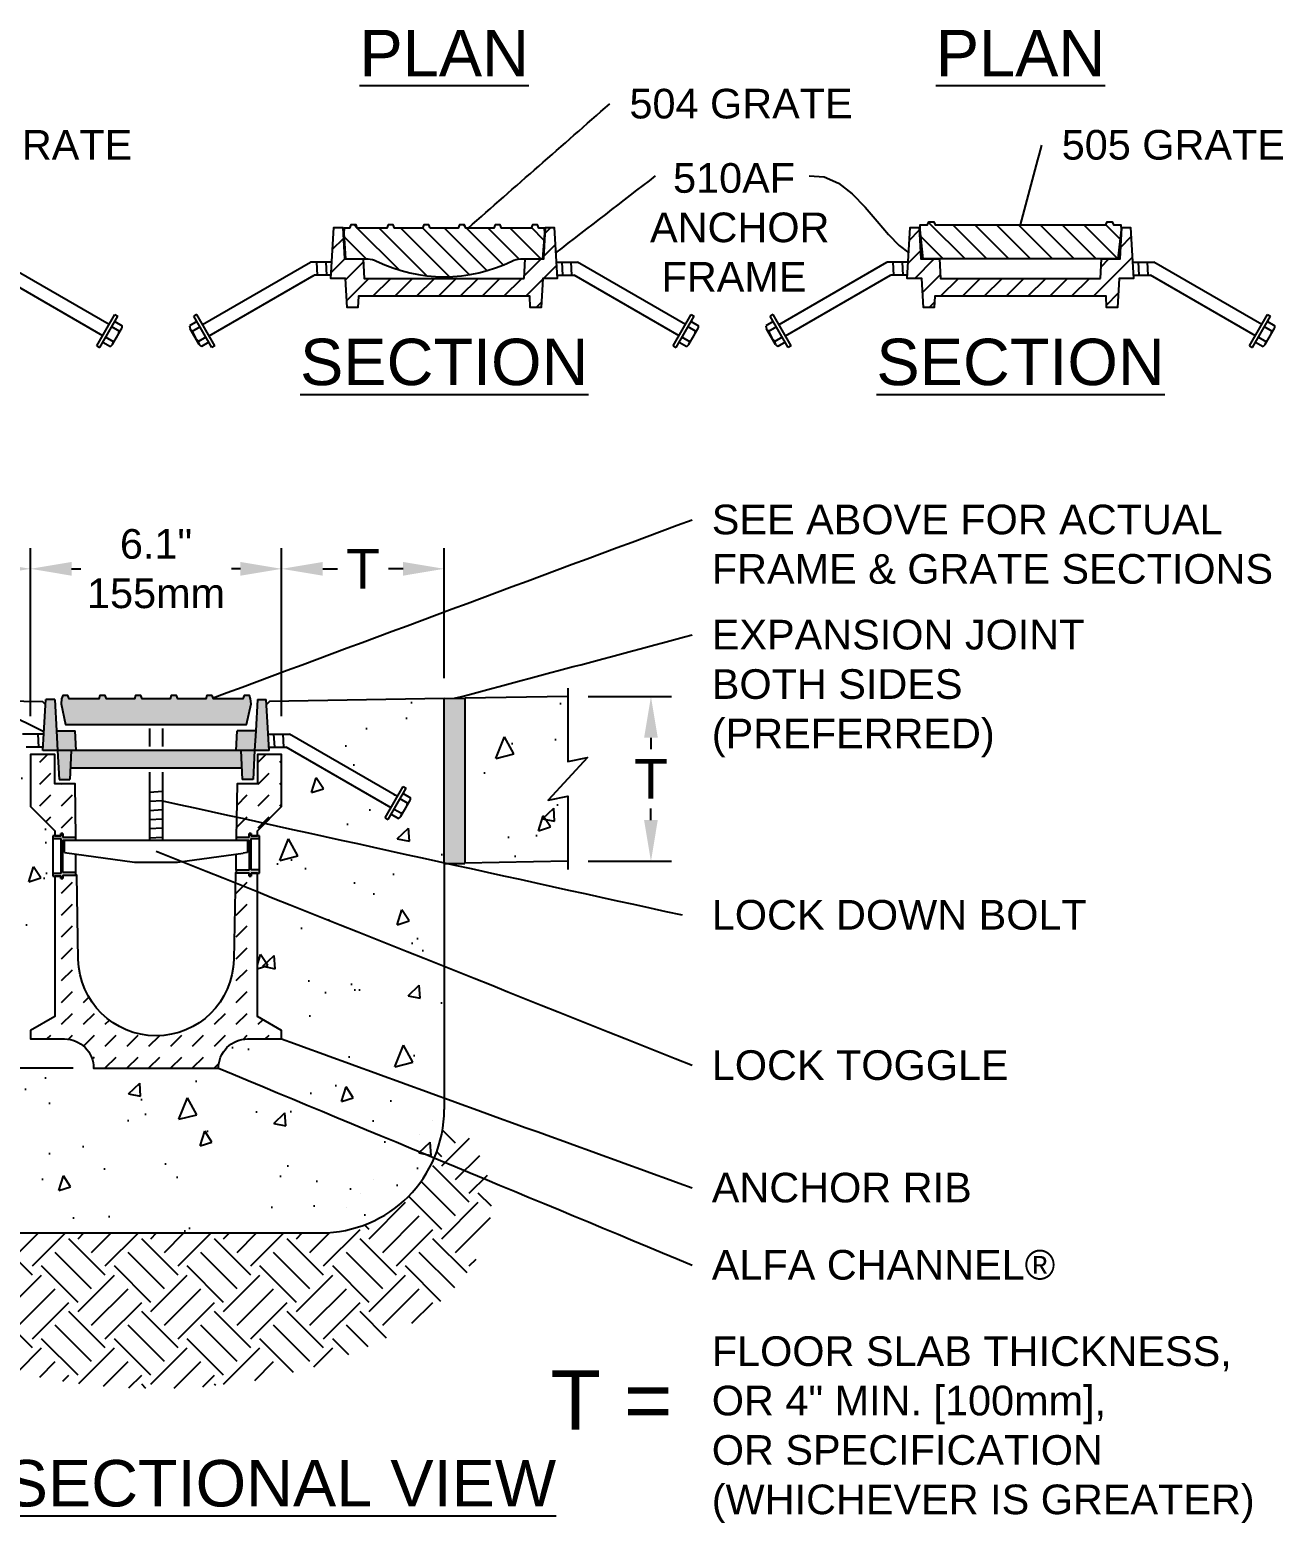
# Model space of a CAD drawing. Extents: x 0.5 to 55.1, y 3.8 to 77.5.
# Drawn here: x 24.68 to 55.13, y 3.8 to 40.06 of the extents above; entities that cross this region are included whole.
import ezdxf
from ezdxf.enums import TextEntityAlignment as Align

# ---------------------------------------------------------------- set-up
doc = ezdxf.new("R2010")
doc.units = 0
doc.header["$LTSCALE"] = 0.5
doc.header["$MEASUREMENT"] = 0
doc.layers.get('DEFPOINTS').update_dxf_attribs({"linetype": 'CONTINUOUS'})
for name, color, linetype in [('DIMENSION', 1, 'CONTINUOUS'), ('EARTH', 7, 'CONTINUOUS'), ('HATCH', 7, 'CONTINUOUS'), ('RED', 1, 'CONTINUOUS'), ('RED_SOLID', 1, 'CONTINUOUS'), ('TEXT', 7, 'CONTINUOUS'), ('VISIBLE', 7, 'CONTINUOUS'), ('VISIBLE_NARROW', 7, 'CONTINUOUS')]:
    doc.layers.add(name, color=color, linetype=linetype)
doc.styles.add('ARIAL', font='ARIAL.TTF')
doc.styles.add('ARIALDIMENSION', font='ARIAL.TTF')
doc.dimstyles.get("Standard").update_dxf_attribs({"dimscale": 8, "dimtxt": 0.09, "dimasz": 0.125, "dimexe": 0.0625, "dimexo": 0.0625, "dimgap": 0.06, "dimtad": 0, "dimtih": 1, "dimtoh": 1, "dimdec": 1, "dimtxsty": 'ARIALDIMENSION', "dimcen": 0, "dimazin": 3, "dimtfac": 1, "dimtdec": 3, "dimtofl": 0, "dimtmove": 0, "dimatfit": 3, "dimtolj": 1, "dimtzin": 0})
doc.dimstyles.new('T', dxfattribs={"dimscale": 8, "dimtxt": 0.12, "dimasz": 0.125, "dimexe": 0.0625, "dimexo": 0.0625, "dimgap": 0.03, "dimtad": 0, "dimtih": 1, "dimtoh": 1, "dimdec": 3, "dimtxsty": 'ARIALDIMENSION', "dimcen": 0, "dimazin": 3, "dimtfac": 1, "dimtdec": 3, "dimtofl": 0, "dimtmove": 0, "dimatfit": 3, "dimtolj": 1, "dimtzin": 0})
pattern_1 = [(45, (-4.15, -5.7), (-0.265165, 0.265165), [])]

# ---------------------------------------------------------------- blocks, each defined once
blk = doc.blocks.new('VIEW')
at = {"layer": 'TEXT', "style": 'ARIAL'}
for tag, height, p in [('VIEW_NAME', 0.188, (0, 0)), ('SCALE', 0.12, (0, -0.25))]:
    blk.add_attdef(tag, text='', height=height, dxfattribs=at).set_placement(p, align=Align.MIDDLE_CENTER)
blk = doc.blocks.new('*D3')
at = {"layer": 'DEFPOINTS', "color": 0}
for p in [(37.75, 23.869), (37.75, 19.869), (39.772, 19.869)]:
    blk.add_point(p, dxfattribs=at)
at = {"layer": 'DIMENSION', "color": 0}
for p, q in [((38.25, 23.869), (40.272, 23.869)), ((39.772, 22.869), (39.772, 22.589)), ((39.772, 20.869), (39.772, 21.149)), ((38.25, 19.869), (40.272, 19.869))]:
    blk.add_line(p, q, dxfattribs=at)
for points in [[(39.605, 22.869), (39.938, 22.869), (39.772, 23.869)], [(39.605, 20.869), (39.938, 20.869), (39.772, 19.869)]]:
    blk.add_solid(points, dxfattribs=at)
at = {"layer": 'DIMENSION', "color": 0, "insert": (39.772, 21.869), "char_height": 0.96, "attachment_point": 5, "style": 'ARIALDIMENSION'}
blk.add_mtext('\\A1;T', dxfattribs=at)
blk = doc.blocks.new('*D4')
at = {"layer": 'DEFPOINTS', "color": 0}
for p in [(26.234, 14.844), (18.9, 10.844), (23.75, 10.844)]:
    blk.add_point(p, dxfattribs=at)
at = {"layer": 'DIMENSION', "color": 0}
for p, q in [((25.734, 14.844), (18.4, 14.844)), ((18.9, 13.844), (18.9, 13.564)), ((18.9, 11.844), (18.9, 12.124)), ((23.25, 10.844), (18.4, 10.844))]:
    blk.add_line(p, q, dxfattribs=at)
for points in [[(18.733, 13.844), (19.067, 13.844), (18.9, 14.844)], [(18.733, 11.844), (19.067, 11.844), (18.9, 10.844)]]:
    blk.add_solid(points, dxfattribs=at)
at = {"layer": 'DIMENSION', "color": 0, "insert": (18.9, 12.844), "char_height": 0.96, "attachment_point": 5, "style": 'ARIALDIMENSION'}
blk.add_mtext('\\A1;T', dxfattribs=at)
blk = doc.blocks.new('*D6')
at = {"layer": 'DEFPOINTS', "color": 0}
for p in [(30.801, 26.971), (24.699, 22.891), (30.801, 22.891)]:
    blk.add_point(p, dxfattribs=at)
at = {"layer": 'DIMENSION', "color": 0}
for p, q in [((24.699, 23.391), (24.699, 27.471)), ((30.801, 23.391), (30.801, 27.471)), ((25.699, 26.971), (25.92, 26.971)), ((29.801, 26.971), (29.58, 26.971))]:
    blk.add_line(p, q, dxfattribs=at)
for points in [[(25.699, 27.137), (25.699, 26.804), (24.699, 26.971)], [(29.801, 27.137), (29.801, 26.804), (30.801, 26.971)]]:
    blk.add_solid(points, dxfattribs=at)
at = {"layer": 'DIMENSION', "color": 0, "insert": (27.75, 26.971), "char_height": 0.72, "attachment_point": 5, "style": 'ARIALDIMENSION'}
blk.add_mtext('\\A1;6.1"\\P155mm', dxfattribs=at)
blk = doc.blocks.new('*D7')
at = {"layer": 'DEFPOINTS', "color": 0}
for p in [(20.75, 26.971), (24.699, 22.891), (20.75, 17.395)]:
    blk.add_point(p, dxfattribs=at)
at = {"layer": 'DIMENSION', "color": 0}
for p, q in [((20.75, 17.895), (20.75, 27.471)), ((24.699, 23.391), (24.699, 27.471)), ((21.75, 26.971), (22.104, 26.971)), ((23.699, 26.971), (23.345, 26.971))]:
    blk.add_line(p, q, dxfattribs=at)
for points in [[(21.75, 27.137), (21.75, 26.804), (20.75, 26.971)], [(23.699, 27.137), (23.699, 26.804), (24.699, 26.971)]]:
    blk.add_solid(points, dxfattribs=at)
at = {"layer": 'DIMENSION', "color": 0, "insert": (22.724, 26.971), "char_height": 0.96, "attachment_point": 5, "style": 'ARIALDIMENSION'}
blk.add_mtext('\\A1;T', dxfattribs=at)
blk = doc.blocks.new('*D8')
at = {"layer": 'DEFPOINTS', "color": 0}
for p in [(34.75, 26.971), (34.75, 23.817), (30.801, 22.891)]:
    blk.add_point(p, dxfattribs=at)
at = {"layer": 'DIMENSION', "color": 0}
for p, q in [((30.801, 23.391), (30.801, 27.471)), ((34.75, 24.317), (34.75, 27.471)), ((31.801, 26.971), (32.155, 26.971)), ((33.75, 26.971), (33.396, 26.971))]:
    blk.add_line(p, q, dxfattribs=at)
for points in [[(31.801, 27.137), (31.801, 26.804), (30.801, 26.971)], [(33.75, 27.137), (33.75, 26.804), (34.75, 26.971)]]:
    blk.add_solid(points, dxfattribs=at)
at = {"layer": 'DIMENSION', "color": 0, "insert": (32.776, 26.971), "char_height": 0.96, "attachment_point": 5, "style": 'ARIALDIMENSION'}
blk.add_mtext('\\A1;T', dxfattribs=at)

msp = doc.modelspace()

# ---------------------------------------------------------------- hatches: boundary and pattern name
at = {"layer": 'EARTH'}
h = msp.add_hatch(dxfattribs=at)
h.set_pattern_fill('EARTH', color=256, scale=5, angle=45, style=0)
h.set_pattern_definition([(45, (0, 1.2), (1e-16, 1.767767), [1.25, -1.25]), (45, (-0.3315, 1.5315), (1e-16, 1.767767), [1.25, -1.25]), (45, (-0.6629, 1.8629), (1e-16, 1.767767), [1.25, -1.25]), (135, (-0.6629, 2.0839), (-1.767767, 2e-16), [1.25, -1.25]), (135, (-0.3315, 2.4153), (-1.767767, 2e-16), [1.25, -1.25]), (135, (0, 2.7468), (-1.767767, 2e-16), [1.25, -1.25])])
edge = h.paths.add_edge_path()
edge.add_ellipse((27.75, 11.5497), major_axis=(-8.1462, 0), ratio=0.5506412, start_angle=-18.147, end_angle=198.147)
edge.add_arc((31.75, 13.844), 3, -90, 0, ccw=False)
edge.add_line((31.75, 10.844), (23.75, 10.844))
edge.add_arc((23.75, 13.844), 3, 180, 270, ccw=False)
at = {"layer": 'HATCH'}
h = msp.add_hatch(dxfattribs=at)
h.set_pattern_fill('ANSI31', color=256, scale=3, style=0)
h.set_pattern_definition(pattern_1)
h.paths.add_polyline_path([(32.8038, 34.0228), (32.779, 34.4953), (32.3262, 34.4953), (32.286, 35.263), (32.0695, 35.263), (31.9963, 34.0228), (32.351, 34.0228), (32.3911, 33.3142), (32.655, 33.3142), (32.6669, 33.5898), (36.8264, 33.5898), (36.8383, 33.3142), (37.1022, 33.3142), (37.1423, 34.0228), (37.497, 34.0228), (37.4238, 35.263), (37.2073, 35.263), (37.1671, 34.4953), (36.7143, 34.4953), (36.6895, 34.0228)])
h = msp.add_hatch(dxfattribs=at)
h.set_pattern_fill('ANSI31', color=256, scale=3, angle=90, style=0)
h.paths.add_polyline_path([(37.1909, 35.1252), (37.1827, 35.2433), (37.0482, 35.2433), (37.0177, 35.3221), (36.8917, 35.3221), (36.8612, 35.2433), (36.1427, 35.2433), (36.1122, 35.3221), (35.9862, 35.3221), (35.9557, 35.2433), (35.2766, 35.2433), (35.2461, 35.3221), (35.1201, 35.3221), (35.0896, 35.2433), (34.4104, 35.2433), (34.3799, 35.3221), (34.2539, 35.3221), (34.2234, 35.2433), (33.5443, 35.2433), (33.5138, 35.3221), (33.3878, 35.3221), (33.3573, 35.2433), (32.6388, 35.2433), (32.6083, 35.3221), (32.4823, 35.3221), (32.4518, 35.2433), (32.3167, 35.2433), (32.3085, 35.1252), (32.3525, 34.4953), (32.779, 34.4953), (32.8991, 34.4953, -0.1156909), (33.1091, 34.446, 0.2335488), (36.3959, 34.446, -0.1186815), (36.6005, 34.4953), (37.1469, 34.4953)])
h = msp.add_hatch(dxfattribs=at)
h.set_pattern_fill('ANSI31', color=256, scale=3, style=0)
h.set_pattern_definition(pattern_1)
h.paths.add_polyline_path([(50.8264, 33.5898), (50.8383, 33.3142), (51.1022, 33.3142), (51.1423, 34.0228), (51.497, 34.0228), (51.4238, 35.263), (51.2073, 35.263), (51.1671, 34.4953), (50.7143, 34.4953), (50.6895, 34.0228), (46.8038, 34.0228), (46.779, 34.4953), (46.3262, 34.4953), (46.286, 35.263), (46.0695, 35.263), (45.9963, 34.0228), (46.351, 34.0228), (46.3911, 33.3142), (46.655, 33.3142), (46.6669, 33.5898)])
h = msp.add_hatch(dxfattribs=at)
h.set_pattern_fill('ANSI31', color=256, scale=3, angle=90, style=0)
h.set_pattern_definition([(135, (-4.15, -5.7), (-0.265165, -0.265165), [])])
h.paths.add_polyline_path([(51.1165, 34.4953), (51.1909, 35.2039), (51.1848, 35.3221), (51.0089, 35.3221), (50.9783, 35.4008), (50.8524, 35.4008), (50.8218, 35.3221), (46.6781, 35.3221), (46.6476, 35.4008), (46.5216, 35.4008), (46.4911, 35.3221), (46.3152, 35.3221), (46.309, 35.2039), (46.3835, 34.4953)])
h = msp.add_hatch(dxfattribs=at)
h.set_pattern_fill('AR-CONC', color=256, scale=0.5, angle=22.5, style=0)
h.paths.add_polyline_path([(34.75, 19.8169), (34.75, 23.8255), (30.5061, 23.7515), (30.4343, 23.6797), (30.4772, 22.9531), (30.9913, 22.9531), (33.614, 21.4389), (33.7546, 21.6824), (33.8265, 21.6409), (33.7522, 21.5121), (33.932, 21.4083, -0.15152), (33.9153, 21.3346), (33.6987, 20.9594, -0.15152), (33.6432, 20.9082), (33.4634, 21.012), (33.389, 20.8832), (33.3171, 20.9247), (33.4578, 21.1682), (30.9075, 22.6406), (30.4956, 22.6406), (30.5003, 22.5606), (30.5003, 22.4592), (30.8012, 22.4592), (30.8012, 21.1994), (30.2106, 20.6088), (30.2106, 20.4838), (30.2606, 20.4838), (30.2606, 20.4213), (30.2606, 19.6575), (30.2606, 19.5777), (30.2106, 19.5777), (30.2106, 16.0964), (30.8012, 15.7554), (30.8012, 15.5527), (29.9744, 15.5527, 0.4142188), (29.2657, 14.844), (26.2343, 14.844, 0.4142188), (25.5256, 15.5527), (24.6988, 15.5527), (24.6988, 15.7554), (25.2894, 16.0964), (25.2894, 19.5088), (25.2394, 19.5088), (25.2394, 19.5713), (25.2394, 20.4213), (25.2394, 20.4838), (25.2894, 20.4838), (25.2894, 20.6088), (24.6988, 21.1994), (24.6988, 22.4592), (24.9997, 22.4592), (24.9997, 22.5606), (25.0044, 22.6406), (24.5925, 22.6406), (22.0422, 21.1682), (22.1829, 20.9247), (22.111, 20.8832), (22.0366, 21.012), (21.8568, 20.9082, -0.15152), (21.8013, 20.9594), (21.5847, 21.3346, -0.15152), (21.568, 21.4083), (21.7478, 21.5121), (21.6735, 21.6409), (21.7454, 21.6824), (21.886, 21.4389), (24.5087, 22.9531), (25.0228, 22.9531), (25.0657, 23.6797), (24.9939, 23.7515), (17.7412, 23.878), (17.7412, 22.2887), (18.2188, 22.3858), (17.2637, 21.3528), (17.7412, 21.4499), (17.7412, 19.878), (17.9034, 19.8808), (18.0556, 19.8749), (18.1978, 19.8623), (18.3299, 19.845), (18.4518, 19.8249), (18.5637, 19.8042), (18.6654, 19.7847), (18.7569, 19.7686), (18.8384, 19.7572), (18.9108, 19.7499), (18.9754, 19.7455), (19.0332, 19.7429), (19.0856, 19.7407), (19.1335, 19.7378), (19.1783, 19.733), (19.221, 19.7251), (19.2628, 19.7133), (19.3041, 19.6979), (19.3455, 19.6797), (19.3874, 19.6595), (19.4301, 19.638), (19.4741, 19.616), (19.5199, 19.5942), (19.5678, 19.5735), (19.6183, 19.5543), (19.6709, 19.5359), (19.7252, 19.5174), (19.7808, 19.498), (19.8373, 19.4767), (19.8942, 19.4526), (19.951, 19.4248), (20.0073, 19.3924), (20.0628, 19.3543), (20.1174, 19.3095), (20.1711, 19.2565), (20.2239, 19.194), (20.2758, 19.1207), (20.3269, 19.0353), (20.3771, 18.9366), (20.4264, 18.8231), (20.4749, 18.6939), (20.522, 18.5494), (20.5673, 18.3901), (20.6104, 18.2167), (20.6506, 18.0299), (20.6877, 17.8303), (20.7209, 17.6185), (20.75, 17.3953), (20.75, 13.844, 0.4142136), (23.75, 10.844), (31.75, 10.844, 0.4142136), (34.75, 13.844)])
h = msp.add_hatch(dxfattribs=at)
h.set_pattern_fill('AR-CONC', color=256, scale=0.5, angle=22.5, style=0)
h.set_pattern_definition([(72.5, (0, 1.2), (3.43338, 1.08254), [0.375, -4.125]), (17.5, (0, 1.2), (-2.0802, 3.2092), [0.3, -3.3]), (122.951, (0.286, 1.2902), (1.35318, 4.29173), [0.3187, -3.5057]), (68.684, (-0.3827, 2.124), (5.2467, 1.2775), [0.5625, -6.1875]), (119.136, (0.0545, 2.2303), (2.4537, 6.28824), [0.47805, -5.25856]), (13.684, (-0.3827, 2.124), (2.4537, 6.28824), [0.45, -4.95]), (43.5, (0.175, 2.0843), (3.52773, -0.71772), [0.375, -4.125]), (348.5, (0.175, 2.0843), (-0.26354, 3.81532), [0.3, -3.3]), (93.951, (0.469, 2.0244), (3.2642, 3.0976), [0.3187, -3.5057]), (60, (0, 1.2), (-0.580794, 1.561036), [0, -3.26, 0, -3.35, 0, -3.3125]), (30, (0, 1.2), (0.46055, 2.325306), [0, -1.91, 0, -3.185, 0, -1.2625]), (350, (-1.0301, 0.7733), (2.509095, 0.917235), [0, -1.25, 0, -3.9, 0, -5.175]), (340, (-1.492, 0.582), (2.50243, 1.5783), [0, -1.625, 0, -2.59, 0, -3.675])])
h.paths.add_polyline_path([(37.2724, 21.3528), (38.2276, 22.3858), (37.75, 22.2887), (37.75, 23.8693), (35.25, 23.8257), (35.25, 19.8257), (37.75, 19.8693), (37.75, 21.4499)])
h = msp.add_hatch(dxfattribs=at)
h.set_pattern_fill('DASH', color=256, scale=3, angle=45, style=0)
h.paths.add_polyline_path([(30.2106, 19.5777), (30.0606, 19.5777), (30.0606, 19.504), (30.0106, 19.504), (30.0106, 19.5871), (29.6981, 19.5871), (29.6784, 19.5871), (29.6394, 17.4861, -0.9816313), (25.8606, 17.4861), (25.8226, 19.5322), (25.8019, 19.5322), (25.4894, 19.5322), (25.4894, 19.4463), (25.4394, 19.4463), (25.4394, 19.5088), (25.2894, 19.5088), (25.2894, 16.0964), (24.6988, 15.7554), (24.6988, 15.5527), (25.5256, 15.5527, -0.4142188), (26.2343, 14.844), (29.2657, 14.844, -0.4142188), (29.9744, 15.5527), (30.8012, 15.5527), (30.8012, 15.7554), (30.2106, 16.0964)])
h.paths.add_polyline_path([(30.8012, 21.1994), (30.8012, 22.4592), (30.2106, 22.4592), (30.2106, 21.7506), (29.7185, 21.7506), (29.6943, 20.4463), (30.0106, 20.4463), (30.0106, 20.5463), (30.0606, 20.5463), (30.0606, 20.4838), (30.2106, 20.4838), (30.2106, 20.6088)])
h.paths.add_polyline_path([(25.7815, 21.7506), (25.2894, 21.7506), (25.2894, 22.4592), (24.6988, 22.4592), (24.6988, 21.1994), (25.2894, 20.6088), (25.2894, 20.4838), (25.4394, 20.4838), (25.4394, 20.5463), (25.4894, 20.5463), (25.4894, 20.4463), (25.8057, 20.4463)])
at = {"layer": 'RED_SOLID'}
h = msp.add_hatch(color=256, dxfattribs=at)
h.paths.add_polyline_path([(25.3296, 23.0331), (25.2893, 23.8008), (25.0728, 23.8008), (24.9997, 22.5606), (25.3543, 22.5606)])
h.paths.add_polyline_path([(25.3543, 22.5606), (25.8071, 22.5606), (25.7824, 23.0331), (25.3296, 23.0331)])
h.paths.add_polyline_path([(25.3945, 21.852), (25.6583, 21.852), (25.689, 22.5606), (25.3543, 22.5606)])
h.paths.add_polyline_path([(25.689, 22.5606), (25.6703, 22.1276), (29.8297, 22.1276), (29.811, 22.5606)])
h.paths.add_polyline_path([(30.1457, 22.5606), (29.811, 22.5606), (29.8417, 21.852), (30.1055, 21.852)])
h.paths.add_polyline_path([(29.6929, 22.5606), (30.1457, 22.5606), (30.1704, 23.0331), (29.7176, 23.0331)])
h.paths.add_polyline_path([(30.4272, 23.8008), (30.2107, 23.8008), (30.1704, 23.0331), (30.1457, 22.5606), (30.5003, 22.5606)])
for points in [[(28.2769, 23.8124), (28.2464, 23.8911), (28.1204, 23.8911), (28.0899, 23.8124), (27.4107, 23.8124), (27.3802, 23.8911), (27.2542, 23.8911), (27.2237, 23.8124), (26.5446, 23.8124), (26.5141, 23.8911), (26.3881, 23.8911), (26.3576, 23.8124), (25.6391, 23.8124), (25.6086, 23.8911), (25.4826, 23.8911), (25.4521, 23.8124), (25.4438, 23.6942), (25.5504, 23.1893), (29.9502, 23.1893), (30.0568, 23.6942), (30.0485, 23.8124), (30.018, 23.8911), (29.892, 23.8911), (29.8615, 23.8124), (29.143, 23.8124), (29.1125, 23.8911), (28.9865, 23.8911), (28.956, 23.8124)], [(35.25, 23.8257), (34.75, 23.8255), (34.75, 19.8169), (35.25, 19.8169)]]:
    msp.add_hatch(color=256, dxfattribs=at).paths.add_polyline_path(points)
at = {"layer": 'VISIBLE'}
for points in [[(25.8019, 20.4463), (25.4894, 20.4463), (25.4894, 20.5463), (25.4394, 20.5463), (25.4394, 20.4838), (25.2894, 20.4838), (25.2394, 20.4838), (25.2394, 20.4213), (25.4394, 20.4213), (25.4394, 19.5713), (25.2394, 19.5713), (25.2394, 19.5088), (25.4394, 19.5088), (25.4394, 19.4463), (25.4894, 19.4463), (25.4894, 19.5322), (25.8019, 19.5322), (25.8019, 19.5948), (25.4894, 19.5948), (25.4894, 20.3838), (25.8019, 20.3838)], [(30.2606, 20.4838), (30.0606, 20.4838), (30.0606, 20.5463), (30.0106, 20.5463), (30.0106, 20.4463), (29.6981, 20.4463), (29.6981, 20.3838), (30.0106, 20.3838), (30.0106, 19.6497), (29.6981, 19.6497), (29.6981, 19.5871), (30.0106, 19.5871), (30.0106, 19.504), (30.0606, 19.504), (30.0606, 19.5777), (30.2606, 19.5777), (30.2606, 19.6575), (30.0606, 19.6575), (30.0606, 20.4213), (30.2606, 20.4213)]]:
    msp.add_hatch(color=256, dxfattribs=at).paths.add_polyline_path(points)

# ---------------------------------------------------------------- linework, layer by layer
at = {"layer": 'DIMENSION'}
msp.add_line((25.0657, 23.6797), (24.9939, 23.7515), dxfattribs=at)
msp.add_lwpolyline([(43.615, 36.513), (43.9814, 36.4924), (44.3304, 36.3335), (44.6616, 36.0749), (44.9748, 35.7555), (45.2695, 35.4138), (45.5454, 35.0887), (45.8022, 34.8189), (46.0396, 34.6429)], dxfattribs=at)
at = {"layer": 'HATCH'}
msp.add_lwpolyline([(37.75, 24.0693), (37.75, 22.2887), (38.2276, 22.3858), (37.2724, 21.3528), (37.75, 21.4499), (37.75, 19.6693)], dxfattribs=at)
at = {"layer": 'RED'}
for p, q in [((24.9997, 22.5606), (25.0728, 23.8008)), ((25.2893, 23.8008), (25.0728, 23.8008)), ((25.2893, 23.8008), (25.3296, 23.0331)), ((30.2107, 23.8008), (30.1704, 23.0331)), ((30.2107, 23.8008), (30.4272, 23.8008)), ((30.5003, 22.5606), (30.4272, 23.8008)), ((34.75, 23.8255), (35.25, 23.8257)), ((34.75, 19.8169), (34.75, 23.8152)), ((35.25, 23.8257), (35.25, 19.8169)), ((25.0228, 22.9531), (24.5087, 22.9531)), ((24.8759, 22.9531), (24.8933, 22.6406)), ((25.3296, 23.0331), (25.3543, 22.5606)), ((25.3296, 23.0331), (25.7824, 23.0331)), ((25.8071, 22.5606), (25.7824, 23.0331)), ((29.6929, 22.5606), (29.7176, 23.0331)), ((30.1704, 23.0331), (29.7176, 23.0331)), ((30.1704, 23.0331), (30.1457, 22.5606)), ((30.4772, 22.9531), (30.9913, 22.9531)), ((30.6067, 22.9531), (30.6241, 22.6406)), ((30.8289, 22.9531), (30.8464, 22.6406)), ((33.614, 21.4389), (30.9913, 22.9531)), ((25.0044, 22.6406), (24.5925, 22.6406)), ((30.5003, 22.5606), (24.9997, 22.5606)), ((25.3543, 22.5606), (25.3945, 21.852)), ((25.689, 22.5606), (25.6583, 21.852)), ((29.811, 22.5606), (29.8417, 21.852)), ((30.1457, 22.5606), (30.1055, 21.852)), ((30.4956, 22.6406), (30.9075, 22.6406)), ((33.4578, 21.1682), (30.9075, 22.6406)), ((29.8297, 22.1276), (25.6769, 22.1276)), ((25.3945, 21.852), (25.6583, 21.852)), ((30.1055, 21.852), (29.8417, 21.852)), ((33.3171, 20.9247), (33.7546, 21.6824)), ((33.389, 20.8832), (33.8265, 21.6409)), ((33.7522, 21.5121), (33.932, 21.4083)), ((33.7546, 21.6824), (33.8265, 21.6409)), ((33.5355, 21.1369), (33.7153, 21.0331)), ((33.8598, 21.2834), (33.68, 21.3872)), ((33.6987, 20.9594), (33.9153, 21.3346)), ((33.3171, 20.9247), (33.389, 20.8832)), ((33.4634, 21.012), (33.6432, 20.9082)), ((34.75, 19.8169), (35.25, 19.8169))]:
    msp.add_line(p, q, dxfattribs=at)
msp.add_lwpolyline([(29.1125, 23.8911), (28.9865, 23.8911), (28.956, 23.8124), (28.2769, 23.8124), (28.2464, 23.8911), (28.1204, 23.8911), (28.0899, 23.8124), (27.4107, 23.8124), (27.3802, 23.8911), (27.2542, 23.8911), (27.2237, 23.8124), (26.5446, 23.8124), (26.5141, 23.8911), (26.3881, 23.8911), (26.3576, 23.8124), (25.6391, 23.8124), (25.6086, 23.8911), (25.4826, 23.8911), (25.4521, 23.8124), (25.4521, 23.8124), (25.4438, 23.6942), (25.5504, 23.1893), (29.9502, 23.1893), (30.0568, 23.6942), (30.0485, 23.8124), (30.0485, 23.8124), (30.018, 23.8911), (29.892, 23.8911), (29.8615, 23.8124), (29.143, 23.8124)], close=True, dxfattribs=at)
for centre, radius, start, end in [((33.8049, 21.3984), 0.1275, 295.53632, 4.46368), ((33.5883, 21.0232), 0.1275, 295.53632, 4.46368), ((33.3932, 21.3859), 0.4778, 312.3965, 347.6035)]:
    msp.add_arc(centre, radius, start, end, dxfattribs=at)
at = {"layer": 'VISIBLE'}
for p, q in [((37.75, 23.8693), (35.25, 23.8257)), ((25.4394, 20.4838), (25.2394, 20.4838)), ((25.2394, 20.4838), (25.2394, 20.4213)), ((25.2394, 20.4213), (25.4394, 20.4213)), ((25.2394, 20.4213), (25.2394, 19.5713)), ((25.2894, 20.4838), (25.4394, 20.4838)), ((25.4394, 20.5463), (25.4894, 20.5463)), ((25.4894, 20.5463), (25.4394, 20.5463)), ((25.4394, 20.4838), (25.4394, 20.5463)), ((25.4394, 20.5463), (25.4394, 20.4838)), ((25.4394, 20.4213), (25.4394, 19.5713)), ((25.4894, 20.5463), (25.4894, 20.4463)), ((25.4894, 20.4463), (25.4894, 20.5463)), ((25.8019, 20.4463), (25.4894, 20.4463)), ((25.4894, 19.5948), (25.4894, 20.3838)), ((25.4894, 20.3838), (25.8019, 20.3838)), ((25.8019, 20.3838), (25.8019, 20.4463)), ((30.0106, 20.4463), (29.6981, 20.4463)), ((29.6981, 20.4463), (29.6981, 20.3838)), ((29.6981, 20.3838), (30.0106, 20.3838)), ((30.0106, 20.5463), (30.0606, 20.5463)), ((30.0606, 20.5463), (30.0106, 20.5463)), ((30.0106, 20.4463), (30.0106, 20.5463)), ((30.0106, 20.5463), (30.0106, 20.4463)), ((30.0106, 20.3838), (30.0106, 19.6497)), ((30.0606, 20.5463), (30.0606, 20.4838)), ((30.0606, 20.4838), (30.0606, 20.5463)), ((30.0606, 20.4838), (30.2106, 20.4838)), ((30.2606, 20.4838), (30.0606, 20.4838)), ((30.0606, 19.6575), (30.0606, 20.4213)), ((30.0606, 20.4213), (30.2606, 20.4213)), ((30.2606, 20.4213), (30.2606, 20.4838)), ((30.2606, 19.6575), (30.2606, 20.4213)), ((25.8019, 19.5948), (25.8019, 20.0446)), ((29.6981, 19.6497), (29.6981, 20.0446)), ((25.8019, 19.5948), (25.4894, 19.5948)), ((25.8019, 19.5322), (25.8019, 19.5948)), ((30.0106, 19.6497), (29.6981, 19.6497)), ((29.6981, 19.6497), (29.6981, 19.5871)), ((29.6981, 19.5871), (30.0106, 19.5871)), ((30.0106, 19.504), (30.0106, 19.5871)), ((30.0106, 19.5871), (30.0106, 19.504)), ((30.2606, 19.6575), (30.0606, 19.6575)), ((30.2606, 19.5777), (30.2606, 19.6575)), ((34.75, 19.8169), (34.75, 13.844)), ((37.75, 19.8693), (35.25, 19.8257)), ((25.4394, 19.5713), (25.2394, 19.5713)), ((25.2394, 19.5713), (25.2394, 19.5088)), ((25.2394, 19.5088), (25.4394, 19.5088)), ((25.4394, 19.5088), (25.2894, 19.5088)), ((25.4394, 19.4463), (25.4394, 19.5088)), ((25.4394, 19.5088), (25.4394, 19.4463)), ((25.4894, 19.4463), (25.4394, 19.4463)), ((25.4394, 19.4463), (25.4894, 19.4463)), ((25.4894, 19.5322), (25.4894, 19.4463)), ((25.4894, 19.4463), (25.4894, 19.5322)), ((25.4894, 19.5322), (25.8019, 19.5322)), ((30.0606, 19.504), (30.0106, 19.504)), ((30.0106, 19.504), (30.0606, 19.504)), ((30.2106, 19.5777), (30.0606, 19.5777)), ((30.0606, 19.5777), (30.0606, 19.504)), ((30.0606, 19.504), (30.0606, 19.5777)), ((30.0606, 19.5777), (30.2606, 19.5777)), ((23.75, 10.844), (31.75, 10.844))]:
    msp.add_line(p, q, dxfattribs=at)
for points in [[(17.7412, 23.878), (24.9939, 23.7515), (25.0657, 23.6797)], [(34.75, 23.8255), (30.5061, 23.7515), (30.4343, 23.6797)], [(25.8019, 20.4463), (25.8057, 20.4463), (25.7815, 21.7506), (25.2894, 21.7506), (25.2894, 22.4592), (24.6988, 22.4592), (24.6988, 21.1994), (25.2894, 20.6088), (25.2894, 20.4838)], [(30.2106, 20.4838), (30.2106, 20.6088), (30.8012, 21.1994), (30.8012, 22.4592), (30.2106, 22.4592), (30.2106, 21.7506), (29.7185, 21.7506), (29.6943, 20.4463), (29.6981, 20.4463)]]:
    msp.add_lwpolyline(points, dxfattribs=at)
for points in [[(29.6981, 19.5871), (29.6784, 19.5871), (29.6394, 17.4861, -0.9816312), (25.8606, 17.4861), (25.8226, 19.5322), (25.8019, 19.5322)], [(25.2894, 19.5088), (25.2894, 16.0964), (24.6988, 15.7554), (24.6988, 15.5527), (25.5256, 15.5527, -0.4142188), (26.2343, 14.844), (29.2657, 14.844, -0.4142188), (29.9744, 15.5527), (30.8012, 15.5527), (30.8012, 15.7554), (30.2106, 16.0964), (30.2106, 19.5777)]]:
    msp.add_lwpolyline(points, format="xyb", dxfattribs=at)
msp.add_arc((31.75, 13.844), 3, 270, 0, dxfattribs=at)
at = {"layer": 'VISIBLE_NARROW'}
for p, q in [((26.4544, 32.6304), (23.9042, 34.1028)), ((26.6107, 32.9011), (23.9879, 34.4153)), ((28.8826, 32.9011), (31.5054, 34.4153)), ((29.0389, 32.6304), (31.5891, 34.1028)), ((32.0195, 34.4153), (31.5054, 34.4153)), ((32.001, 34.1028), (31.5891, 34.1028)), ((31.6503, 34.4153), (31.6677, 34.1028)), ((31.8725, 34.4153), (31.8899, 34.1028)), ((37.4738, 34.4153), (37.9879, 34.4153)), ((37.4923, 34.1028), (37.9042, 34.1028)), ((37.6034, 34.4153), (37.6208, 34.1028)), ((37.8256, 34.4153), (37.843, 34.1028)), ((40.4544, 32.6304), (37.9042, 34.1028)), ((40.6107, 32.9011), (37.9879, 34.4153)), ((42.8826, 32.9011), (45.5054, 34.4153)), ((43.0389, 32.6304), (45.5891, 34.1028)), ((46.0195, 34.4153), (45.5054, 34.4153)), ((46.001, 34.1028), (45.5891, 34.1028)), ((45.6503, 34.4153), (45.6677, 34.1028)), ((45.8725, 34.4153), (45.8899, 34.1028)), ((51.4738, 34.4153), (51.9879, 34.4153)), ((51.4923, 34.1028), (51.9042, 34.1028)), ((51.6034, 34.4153), (51.6208, 34.1028)), ((51.8256, 34.4153), (51.843, 34.1028)), ((54.4544, 32.6304), (51.9042, 34.1028)), ((54.6107, 32.9011), (51.9879, 34.4153)), ((26.3138, 32.3869), (26.7513, 33.1446)), ((26.3857, 32.3454), (26.8232, 33.1031)), ((26.7513, 33.1446), (26.8232, 33.1031)), ((28.742, 33.1446), (28.6701, 33.1031)), ((29.1076, 32.3454), (28.6701, 33.1031)), ((29.1795, 32.3869), (28.742, 33.1446)), ((40.3138, 32.3869), (40.7513, 33.1446)), ((40.3857, 32.3454), (40.8232, 33.1031)), ((40.7513, 33.1446), (40.8232, 33.1031)), ((42.742, 33.1446), (42.6701, 33.1031)), ((43.1076, 32.3454), (42.6701, 33.1031)), ((43.1795, 32.3869), (42.742, 33.1446)), ((54.3138, 32.3869), (54.7513, 33.1446)), ((54.3857, 32.3454), (54.8232, 33.1031)), ((54.7513, 33.1446), (54.8232, 33.1031)), ((26.8565, 32.7456), (26.6767, 32.8494)), ((26.6953, 32.4217), (26.9119, 32.7968)), ((26.7488, 32.9743), (26.9286, 32.8705)), ((28.7445, 32.9743), (28.5647, 32.8705)), ((28.798, 32.4217), (28.5814, 32.7968)), ((28.6368, 32.7456), (28.8166, 32.8494)), ((40.8565, 32.7456), (40.6767, 32.8494)), ((40.6953, 32.4217), (40.9119, 32.7968)), ((40.7488, 32.9743), (40.9286, 32.8705)), ((42.7445, 32.9743), (42.5647, 32.8705)), ((42.798, 32.4217), (42.5814, 32.7968)), ((42.6368, 32.7456), (42.8166, 32.8494)), ((54.8565, 32.7456), (54.6767, 32.8494)), ((54.6953, 32.4217), (54.9119, 32.7968)), ((54.7488, 32.9743), (54.9286, 32.8705)), ((26.3138, 32.3869), (26.3857, 32.3454)), ((26.4601, 32.4742), (26.6399, 32.3704)), ((26.5322, 32.5991), (26.712, 32.4953)), ((28.9611, 32.5991), (28.7813, 32.4953)), ((29.0333, 32.4742), (28.8534, 32.3704)), ((29.1795, 32.3869), (29.1076, 32.3454)), ((40.3138, 32.3869), (40.3857, 32.3454)), ((40.4601, 32.4742), (40.6399, 32.3704)), ((40.5322, 32.5991), (40.712, 32.4953)), ((42.9611, 32.5991), (42.7813, 32.4953)), ((43.0333, 32.4742), (42.8534, 32.3704)), ((43.1795, 32.3869), (43.1076, 32.3454)), ((54.3138, 32.3869), (54.3857, 32.3454)), ((54.4601, 32.4742), (54.6399, 32.3704)), ((54.5322, 32.5991), (54.712, 32.4953)), ((27.5938, 23.0956), (27.5938, 22.6544)), ((27.9062, 23.0956), (27.9062, 22.6544)), ((27.5938, 22.0338), (27.5938, 20.3838)), ((27.9062, 22.0338), (27.9062, 20.3838)), ((27.9062, 21.5591), (27.5938, 21.5417)), ((27.9062, 21.3369), (27.5938, 21.3195)), ((27.9062, 21.1147), (27.5938, 21.0973)), ((27.9062, 20.8925), (27.5938, 20.875)), ((25.53, 20.0828), (25.53, 20.3838)), ((25.8019, 20.3838), (29.6981, 20.3838)), ((27.9062, 20.6702), (27.5938, 20.6528)), ((27.9062, 20.448), (27.5938, 20.4306)), ((29.97, 20.3838), (29.97, 20.0828)), ((25.53, 20.0828), (27.23, 19.8438)), ((28.27, 19.8438), (29.8637, 20.0678)), ((29.97, 20.0828), (29.8637, 20.0678)), ((27.23, 19.8438), (28.27, 19.8438))]:
    msp.add_line(p, q, dxfattribs=at)
for points in [[(36.6895, 34.0228), (36.7143, 34.4953), (37.1671, 34.4953), (37.2073, 35.263), (37.4238, 35.263), (37.497, 34.0228), (37.1423, 34.0228), (37.1022, 33.3142), (36.8383, 33.3142), (36.8264, 33.5898), (32.6669, 33.5898), (32.655, 33.3142), (32.3911, 33.3142), (32.351, 34.0228), (31.9963, 34.0228), (32.0695, 35.263), (32.286, 35.263), (32.3262, 34.4953), (32.779, 34.4953), (32.8038, 34.0228)], [(50.6895, 34.0228), (50.7143, 34.4953), (51.1671, 34.4953), (51.2073, 35.263), (51.4238, 35.263), (51.497, 34.0228), (51.1423, 34.0228), (51.1022, 33.3142), (50.8383, 33.3142), (50.8264, 33.5898), (46.6669, 33.5898), (46.655, 33.3142), (46.3911, 33.3142), (46.351, 34.0228), (45.9963, 34.0228), (46.0695, 35.263), (46.286, 35.263), (46.3262, 34.4953), (46.779, 34.4953), (46.8038, 34.0228)], [(46.3835, 34.4953), (46.309, 35.2039), (46.3152, 35.3221), (46.4911, 35.3221), (46.5216, 35.4008), (46.6476, 35.4008), (46.6781, 35.3221), (50.8218, 35.3221), (50.8524, 35.4008), (50.9783, 35.4008), (51.0089, 35.3221), (51.1848, 35.3221), (51.1909, 35.2039), (51.1165, 34.4953)]]:
    msp.add_lwpolyline(points, close=True, dxfattribs=at)
msp.add_lwpolyline([(34.4104, 35.2433), (34.3799, 35.3221), (34.2539, 35.3221), (34.2234, 35.2433), (33.5443, 35.2433), (33.5138, 35.3221), (33.3878, 35.3221), (33.3573, 35.2433), (32.6388, 35.2433), (32.6083, 35.3221), (32.4823, 35.3221), (32.4518, 35.2433), (32.3167, 35.2433), (32.3085, 35.1252), (32.3525, 34.4953), (32.8991, 34.4953, -0.1156909), (33.1091, 34.446, 0.2335488), (36.3959, 34.446, -0.1186398), (36.6004, 34.4953), (37.1469, 34.4953), (37.1909, 35.1252), (37.1827, 35.2433), (37.0482, 35.2433), (37.0177, 35.3221), (36.8917, 35.3221), (36.8612, 35.2433), (36.1427, 35.2433), (36.1122, 35.3221), (35.9862, 35.3221), (35.9557, 35.2433), (35.2766, 35.2433), (35.2461, 35.3221), (35.1201, 35.3221), (35.0896, 35.2433)], format="xyb", close=True, dxfattribs=at)
for centre, radius, start, end in [((26.3899, 32.8481), 0.4778, 312.3965, 347.6035), ((26.8015, 32.8606), 0.1275, 295.53632, 4.46368), ((28.6918, 32.8606), 0.1275, 175.53632, 244.46368), ((29.1034, 32.8481), 0.4778, 192.3965, 227.6035), ((40.3899, 32.8481), 0.4778, 312.3965, 347.6035), ((40.8015, 32.8606), 0.1275, 295.53632, 4.46368), ((42.6918, 32.8606), 0.1275, 175.53632, 244.46368), ((43.1034, 32.8481), 0.4778, 192.3965, 227.6035), ((54.3899, 32.8481), 0.4778, 312.3965, 347.6035), ((54.8015, 32.8606), 0.1275, 295.53632, 4.46368), ((26.5849, 32.4854), 0.1275, 295.53632, 4.46368), ((28.9084, 32.4854), 0.1275, 175.53632, 244.46368), ((40.5849, 32.4854), 0.1275, 295.53632, 4.46368), ((42.9084, 32.4854), 0.1275, 175.53632, 244.46368), ((54.5849, 32.4854), 0.1275, 295.53632, 4.46368)]:
    msp.add_arc(centre, radius, start, end, dxfattribs=at)

# ---------------------------------------------------------------- block references
at = {"layer": 'TEXT'}
ref = msp.add_blockref('VIEW', (34.75, 39.4953), dxfattribs=dict(at, xscale=6, yscale=6, zscale=6))
ref.add_attrib('VIEW_NAME', '%%UPLAN', dxfattribs={"height": 1.128, "style": 'ARIAL'}).set_placement((34.75, 39.4953), align=Align.MIDDLE_CENTER)
ref = msp.add_blockref('VIEW', (48.75, 39.4953), dxfattribs=dict(at, xscale=6, yscale=6, zscale=6))
ref.add_attrib('VIEW_NAME', '%%UPLAN', dxfattribs={"height": 1.128, "style": 'ARIAL'}).set_placement((48.75, 39.4953), align=Align.MIDDLE_CENTER)
ref = msp.add_blockref('VIEW', (34.75, 31.9953), dxfattribs=dict(at, xscale=6, yscale=6, zscale=6))
ref.add_attrib('VIEW_NAME', '%%USECTION', dxfattribs={"height": 1.128, "style": 'ARIAL'}).set_placement((34.75, 31.9953), align=Align.MIDDLE_CENTER)
ref = msp.add_blockref('VIEW', (48.75, 31.9953), dxfattribs=dict(at, xscale=6, yscale=6, zscale=6))
ref.add_attrib('VIEW_NAME', '%%USECTION', dxfattribs={"height": 1.128, "style": 'ARIAL'}).set_placement((48.75, 31.9953), align=Align.MIDDLE_CENTER)
ref = msp.add_blockref('VIEW', (27.75, 4.7643), dxfattribs=dict(at, xscale=6, yscale=6, zscale=6))
ref.add_attrib('VIEW_NAME', '%%UCROSS SECTIONAL VIEW', dxfattribs={"height": 1.128, "style": 'ARIAL'}).set_placement((27.75, 4.7643), align=Align.MIDDLE_CENTER)

# ---------------------------------------------------------------- texts
at = {"layer": 'DIMENSION'}
for s, insert, char_height, width, attachment_point, style in [('FLOOR SLAB THICKNESS,\\POR 4" MIN. [100mm],\\POR SPECIFICATION\\P(WHICHEVER IS GREATER)', (41.25, 6.064), 0.72, 13.3283, 4, 'ARIAL'), ('T =', (40.29, 6.784), 1.44, 3.307305, 6, 'ARIALDIMENSION')]:
    msp.add_mtext(s, dxfattribs=dict(at, insert=insert, char_height=char_height, width=width, attachment_point=attachment_point, style=style))
at = {"layer": 'TEXT', "char_height": 0.72, "attachment_point": 4}
for s, insert, style in [('504 GRATE', (39.25, 38.263), 'ARIALDIMENSION'), ('503 GRATE', (21.75, 37.263), 'ARIALDIMENSION'), ('505 GRATE', (49.75, 37.263), 'ARIALDIMENSION'), ('  510AF\\PANCHOR\\P FRAME', (39.75, 35.263), 'ARIALDIMENSION'), ('SEE ABOVE FOR ACTUAL\\PFRAME & GRATE SECTIONS', (41.25, 27.564), 'ARIAL'), ('EXPANSION JOINT\\PBOTH SIDES\\P(PREFERRED)', (41.25, 24.064), 'ARIAL'), ('LOCK DOWN BOLT', (41.25, 18.564), 'ARIAL'), ('LOCK TOGGLE', (41.25, 14.914), 'ARIAL'), ('ANCHOR RIB', (41.25, 11.939), 'ARIAL'), ('ALFA CHANNEL®', (41.25, 10.064), 'ARIAL')]:
    msp.add_mtext(s, dxfattribs=dict(at, insert=insert, style=style))

# ---------------------------------------------------------------- dimensions: what is measured, and where the dimension line sits
at = {"layer": 'DIMENSION'}
dim = msp.add_linear_dim(base=(30.8012, 26.9706), p1=(24.6988, 22.8906), p2=(30.8012, 22.8906), text='<>\\P155mm', dimstyle='STANDARD', override={"dimgap": 0.03, "dimpost": '"'}, dxfattribs=at)
dim.commit()
dim.dimension.update_dxf_attribs({"geometry": '*D6', "text_midpoint": (27.75, 26.9706), "dimtype": 160})
for base, p1, p2, picture, middle in [((20.75, 26.9706), (24.6988, 22.8906), (20.75, 17.3953), '*D7', (22.7244, 26.9706)), ((34.75, 26.9706), (30.8012, 22.8906), (34.75, 23.8169), '*D8', (32.7756, 26.9706))]:
    dim = msp.add_linear_dim(base=base, p1=p1, p2=p2, text='T', dimstyle='T', override={"dimpost": '"'}, dxfattribs=at)
    dim.commit()
    dim.dimension.update_dxf_attribs({"geometry": picture, "text_midpoint": middle})
for base, p1, p2, angle, picture, middle in [((39.7717, 19.8693), (37.75, 23.8693), (37.75, 19.8693), 270, '*D3', (39.7717, 21.8693)), ((18.8998, 10.844), (26.2343, 14.844), (23.75, 10.844), 90, '*D4', (18.8998, 12.844))]:
    dim = msp.add_linear_dim(base=base, p1=p1, p2=p2, angle=angle, text='T', dimstyle='T', override={"dimpost": '"'}, dxfattribs=at)
    dim.commit()
    dim.dimension.update_dxf_attribs({"geometry": picture, "text_midpoint": middle})

# ---------------------------------------------------------------- leaders
at = {"layer": 'DIMENSION', "has_arrowhead": 0, "path_type": 1, "annotation_type": 0, "has_hookline": 1}
for points, hookline_direction, text_width in [([(35.3295, 35.2433), (38.77, 38.263)], 0, 5.3268), ([(20.75, 35.2918), (21.27, 37.263)], 0, 5.3268), ([(48.75, 35.3221), (49.27, 37.263)], 0, 5.3268), ([(37.4604, 34.6429), (39.885, 36.513)], 0, 4.349), ([(25.0261, 23.0095), (14.73, 28.164)], 1, 9.5049), ([(29.1125, 23.8286), (40.77, 28.164)], 0, 13.5012), ([(35, 23.8256), (40.77, 25.364)], 0, 8.9543), ([(27.9062, 21.3369), (40.53, 18.564)], 0, 9.0157), ([(27.75, 20.1138), (40.77, 14.914)], 0, 7.0826), ([(30.8012, 15.5527), (40.77, 11.939)], 0, 6.2644), ([(29.2657, 14.844), (40.77, 10.064)], 0, 8.3473)]:
    msp.add_leader(points, dimstyle='STANDARD', dxfattribs=dict(at, hookline_direction=hookline_direction, text_width=text_width))

doc.saveas('drawing.dxf')
